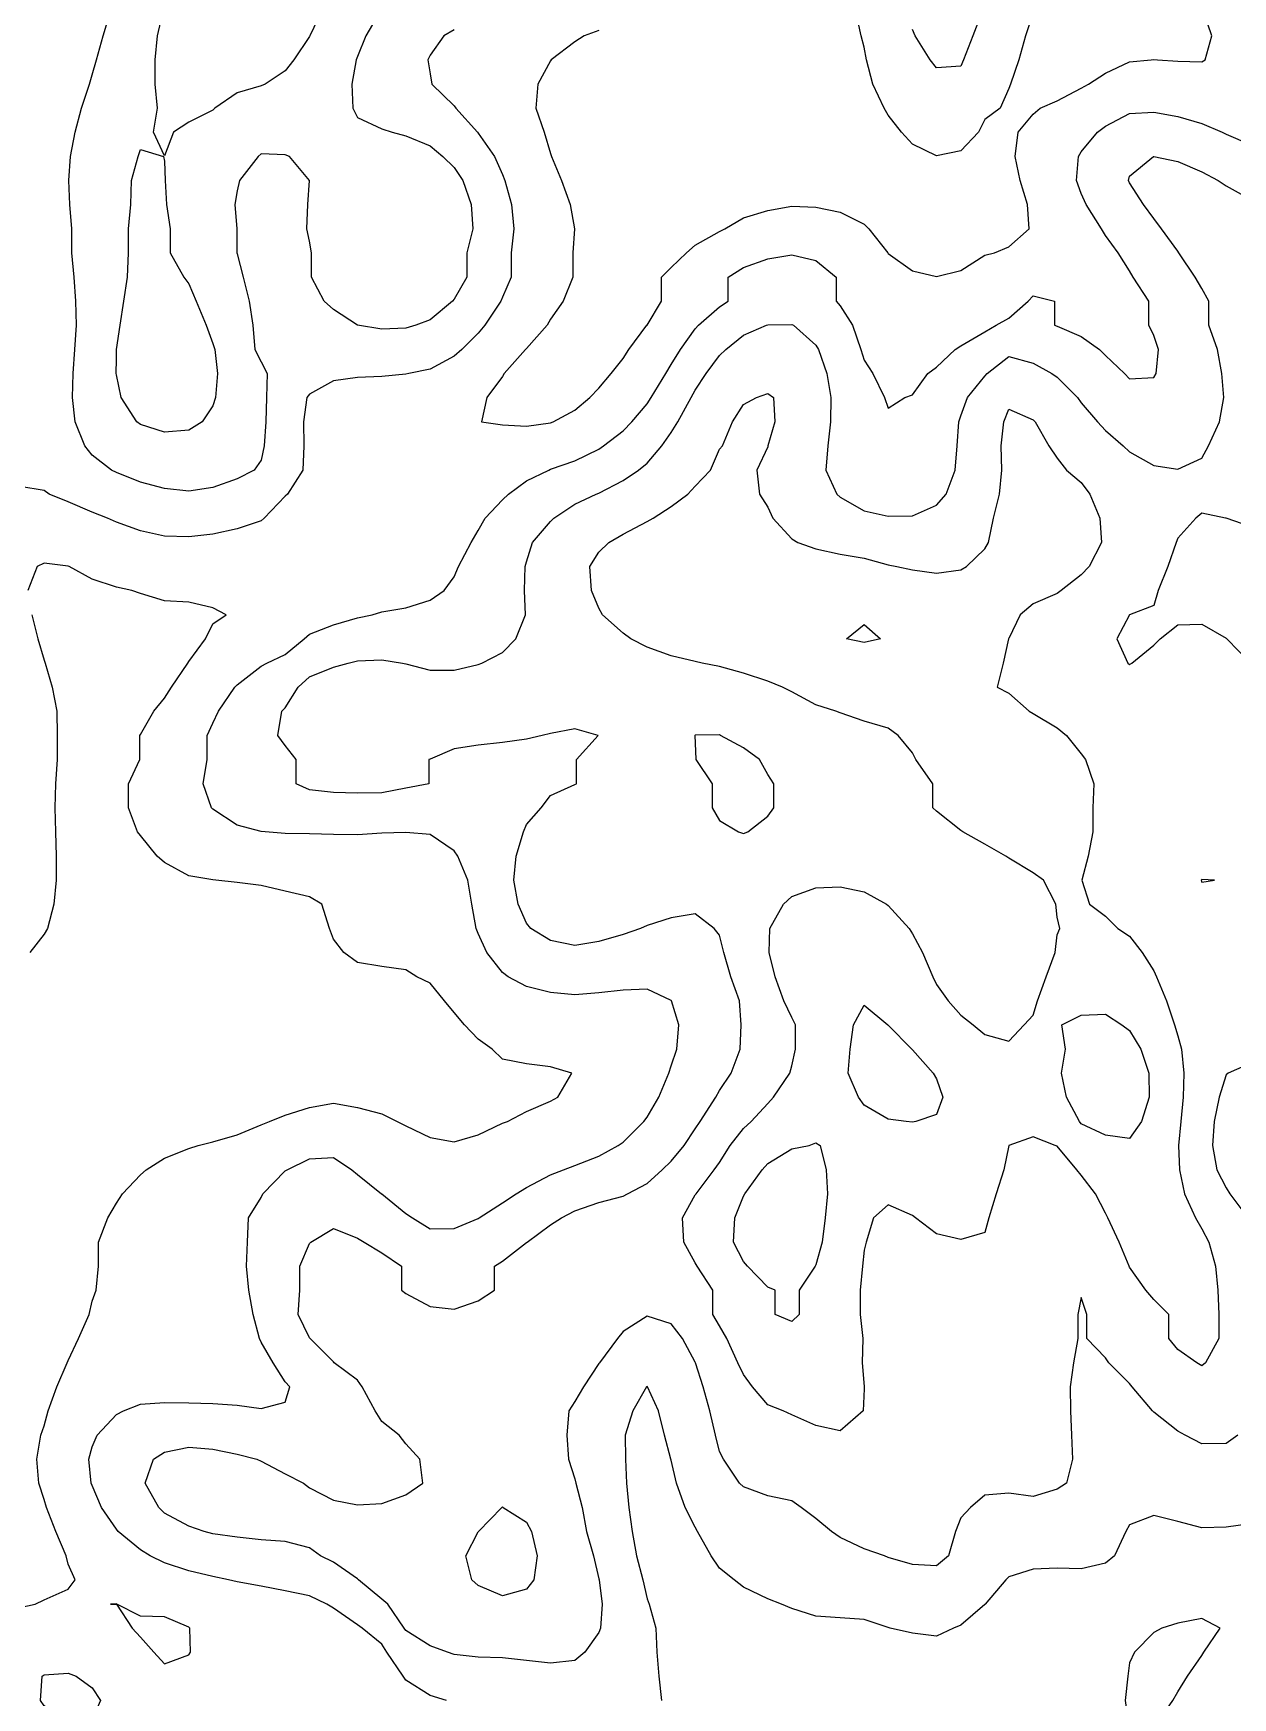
# Model space of a CAD drawing. Header units: inches. Extents: x 450896 to 463247, y 7386701 to 7399440.
# Drawn here: x 454049 to 455505, y 7394413 to 7396433 of the extents above; entities that cross this region are included whole.
import ezdxf

# ---------------------------------------------------------------- set-up
doc = ezdxf.new("R2010")
doc.units = ezdxf.units.IN
doc.header["$MEASUREMENT"] = 0

msp = doc.modelspace()

# ---------------------------------------------------------------- linework, layer by layer
for points, elevation in [([(454470.4, 7396459.4), (454453, 7396430.1), (454442.9, 7396405.1), (454441.2, 7396400.8), (454435.7, 7396371.5), (454437.2, 7396342.3), (454442.9, 7396330.8), (454472.2, 7396317.3), (454484.7, 7396313), (454501.5, 7396308.8), (454530.8, 7396296.5), (454546.5, 7396283.7), (454560.1, 7396270.2), (454570.8, 7396254.4), (454580.8, 7396225.1), (454582.8, 7396195.8), (454575.5, 7396166.5), (454575.5, 7396137.2), (454560.1, 7396110.3), (454558.1, 7396108), (454530.8, 7396085.1), (454513.5, 7396078.7), (454501.5, 7396075), (454472.2, 7396073.9), (454442.9, 7396078.6), (454442.6, 7396078.7), (454413.6, 7396097.8), (454402.3, 7396108), (454386.8, 7396137.2), (454386.8, 7396166.5), (454384.3, 7396180.9), (454381.4, 7396195.8), (454382.4, 7396225.1), (454384.3, 7396254.4), (454360.3, 7396283.7), (454355, 7396285.7), (454325.8, 7396286.7), (454322.3, 7396283.7), (454299.4, 7396254.4), (454296.5, 7396241.7), (454293.9, 7396225.1), (454296.2, 7396195.8), (454296.2, 7396166.5), (454296.5, 7396165.4), (454304.1, 7396137.2), (454311.3, 7396108), (454315.7, 7396078.7), (454318.1, 7396049.4), (454325.8, 7396034.1), (454333.1, 7396020.1), (454332.1, 7395990.8), (454331.3, 7395961.5), (454329.4, 7395932.2), (454325.8, 7395914.9), (454317.3, 7395902.9), (454296.5, 7395892.1), (454267.2, 7395881.9), (454237.9, 7395877.2), (454208.6, 7395880.6), (454179.3, 7395888.2), (454150, 7395900), (454144.2, 7395902.9), (454120.7, 7395921.1), (454111.8, 7395932.2), (454100.2, 7395961.5), (454096.7, 7395990.8), (454097.5, 7396020.1), (454099.7, 7396049.4), (454101.7, 7396078.7), (454100.7, 7396108), (454098.8, 7396137.2), (454095.9, 7396166.5), (454095.9, 7396195.8), (454093.4, 7396225.1), (454092.2, 7396254.4), (454094.2, 7396283.7), (454099.9, 7396313), (454107.6, 7396342.3), (454117.4, 7396371.5), (454120.7, 7396382.5), (454125.9, 7396400.8), (454134, 7396430.1), (454142.7, 7396459.4)], 780), ([(454399.2, 7396459.4), (454384.9, 7396430.1), (454384.3, 7396429), (454365.6, 7396400.8), (454355, 7396387.7), (454330.6, 7396371.5), (454325.8, 7396369.3), (454296.5, 7396360.7), (454269.7, 7396342.3), (454267.2, 7396339.9), (454237.9, 7396325.3), (454219.5, 7396313), (454208.6, 7396284.4), (454195.2, 7396313), (454200, 7396342.3), (454197, 7396371.5), (454197.2, 7396400.8), (454200.1, 7396430.1), (454206.9, 7396459.4)], 800), ([(454677.2, 7395960.3), (454680.5, 7395961.5), (454706.5, 7395975.6), (454724.8, 7395990.8), (454735.8, 7396002.4), (454750.9, 7396020.1), (454765.1, 7396038.5), (454772.1, 7396049.4), (454794.2, 7396078.7), (454794.4, 7396078.8), (454811.7, 7396108), (454811.7, 7396137.2), (454823.6, 7396148.9), (454842.3, 7396166.5), (454852.9, 7396175.8), (454882.2, 7396192.6), (454888.8, 7396195.8), (454911.5, 7396208.9), (454940.8, 7396218.1), (454970.1, 7396223.3), (454999.4, 7396222), (455028.6, 7396216), (455057.9, 7396201.2), (455063.4, 7396195.8), (455086.7, 7396166.5), (455087.2, 7396165.8), (455116.5, 7396144.6), (455145.8, 7396138), (455175.1, 7396145.3), (455204.4, 7396163.8), (455216.1, 7396166.5), (455233.7, 7396173.9), (455258.2, 7396195.8), (455256.1, 7396225.1), (455247.2, 7396254.4), (455241.4, 7396283.7), (455244.8, 7396313), (455262.9, 7396334.9), (455271.4, 7396342.3), (455292.2, 7396351.3), (455321.5, 7396366.4), (455330.3, 7396371.5), (455350.8, 7396384.5), (455380.1, 7396398.5), (455406.3, 7396400.8), (455409.4, 7396401.2), (455414.1, 7396400.8), (455438.7, 7396399.2), (455468, 7396398.4), (455472, 7396400.8), (455480, 7396430.1), (455469.8, 7396459.4)], 740), ([(455262.9, 7396458), (455253.8, 7396430.1), (455245.7, 7396400.8), (455235.6, 7396371.5), (455233.7, 7396366), (455223, 7396342.3), (455204.4, 7396328.5), (455196.5, 7396313), (455175.1, 7396290.3), (455145.8, 7396284.2), (455116.5, 7396298.4), (455103.2, 7396313), (455087.2, 7396333.9), (455082.1, 7396342.3), (455068.6, 7396371.5), (455060.7, 7396400.8), (455057.9, 7396416.3), (455054.4, 7396430.1), (455047.6, 7396459.4)], 740), ([(455201.2, 7396459.4), (455189.8, 7396430.1), (455178.4, 7396400.8), (455175.1, 7396393.3), (455145.8, 7396391.1), (455137.9, 7396400.8), (455119.9, 7396430.1), (455116.5, 7396437.7)], 760), ([(454560.1, 7396437.4), (454547.4, 7396430.1), (454530.8, 7396406.4), (454528.1, 7396400.8), (454530.8, 7396384), (454533, 7396371.5), (454560.1, 7396345.1), (454562.2, 7396342.3), (454588.4, 7396313), (454589.3, 7396311.9), (454608.9, 7396283.7), (454618.6, 7396261.6), (454621.8, 7396254.4), (454629.9, 7396225.1), (454632.6, 7396195.8), (454629.3, 7396166.5), (454629.3, 7396137.2), (454618.6, 7396112.9), (454616.6, 7396108), (454597.4, 7396078.7), (454589.3, 7396069.2), (454569.3, 7396049.4), (454560.1, 7396041.3), (454530.8, 7396025.3), (454505, 7396020.1), (454501.5, 7396019.3), (454472.2, 7396016.6), (454442.9, 7396015.4), (454413.6, 7396011.3), (454384.3, 7395995.1), (454381.4, 7395990.8), (454377.1, 7395961.5), (454377.7, 7395932.2), (454376.3, 7395902.9), (454357.8, 7395873.7), (454355, 7395871.4), (454329.5, 7395844.4), (454325.8, 7395841.4), (454296.5, 7395831.4), (454267.2, 7395825.1), (454237.9, 7395822), (454208.6, 7395822.5), (454179.3, 7395829), (454150, 7395839.6), (454139.3, 7395844.4), (454120.7, 7395851.8), (454091.5, 7395864.5), (454068.6, 7395873.7), (454062.2, 7395877.9), (454032.9, 7395883)], 760), ([(454735.8, 7396436.5), (454718, 7396430.1), (454706.5, 7396422.8), (454677.9, 7396400.8), (454677.2, 7396399.8), (454661.6, 7396371.5), (454659.4, 7396342.3), (454669.2, 7396313), (454677.2, 7396287.1), (454678.3, 7396283.7), (454690.3, 7396254.4), (454700.8, 7396225.1), (454706.1, 7396195.8), (454704.2, 7396166.5), (454704.2, 7396137.2), (454692.3, 7396108), (454677.2, 7396085.9), (454672.9, 7396078.7), (454647.9, 7396050.5), (454646.9, 7396049.4), (454620.8, 7396020.1), (454618.6, 7396016.6), (454599.9, 7395990.8), (454593.3, 7395961.5), (454618.6, 7395957.8), (454647.9, 7395956), (454677.2, 7395960.3)], 740), ([(454551, 7394409.3), (454530.8, 7394415.3), (454501.5, 7394433.8), (454498.3, 7394438.6), (454478.3, 7394467.9), (454472.2, 7394477.5), (454448.4, 7394497.2), (454442.9, 7394501.2), (454413.6, 7394521.4), (454405.5, 7394526.4), (454384.3, 7394536.2), (454355, 7394542.5), (454325.8, 7394548), (454296.5, 7394553.3), (454286.3, 7394555.7), (454267.2, 7394559.6), (454237.9, 7394566.8), (454208.6, 7394576.2), (454190.9, 7394585), (454179.3, 7394592.1), (454152.4, 7394614.3), (454150, 7394617.1), (454131.9, 7394643.6), (454120.7, 7394670.1), (454119.6, 7394672.9), (454116.4, 7394702.2), (454120.7, 7394717.1), (454126.9, 7394731.5), (454150, 7394756.3), (454158.8, 7394760.7), (454179.3, 7394769), (454208.6, 7394770.9), (454237.9, 7394770.8), (454267.2, 7394769.7), (454296.5, 7394767.8), (454325.8, 7394763.6), (454355, 7394771.3), (454360.5, 7394790), (454355, 7394796.1), (454340.5, 7394819.3), (454325.8, 7394844.3), (454323.9, 7394848.6), (454316.1, 7394877.9), (454311, 7394907.2), (454308, 7394936.5), (454309.4, 7394965.8), (454310.5, 7394995), (454325.8, 7395019.9), (454327.7, 7395024.3), (454355, 7395052.1), (454357.3, 7395053.6), (454384.3, 7395066.8), (454413.6, 7395068.6), (454435.7, 7395053.6), (454442.9, 7395047.7), (454472.1, 7395024.3), (454472.2, 7395024.2), (454501.5, 7395000.5), (454509.4, 7394995), (454530.8, 7394981.9), (454560.1, 7394982.3), (454589.3, 7394994.4), (454590.3, 7394995), (454618.6, 7395013.3), (454635.4, 7395024.3), (454647.9, 7395031.9), (454677.2, 7395047.5), (454693, 7395053.6), (454706.5, 7395058.9), (454735.8, 7395070.2), (454759.2, 7395082.9), (454765.1, 7395087.2), (454790.4, 7395112.2), (454794.4, 7395117.5), (454808.7, 7395141.5), (454820.9, 7395170.8), (454823.6, 7395179.7), (454830.5, 7395200.1), (454832.9, 7395229.3), (454824, 7395258.6), (454823.6, 7395259.1), (454794.4, 7395272.7), (454765.1, 7395271.6), (454735.8, 7395268.4), (454706.5, 7395266), (454677.2, 7395268.6), (454647.9, 7395275.8), (454625.6, 7395287.9), (454618.6, 7395293), (454599.8, 7395317.2), (454589.3, 7395340.3), (454586.9, 7395346.5), (454581.4, 7395375.8), (454576.6, 7395405.1), (454564.5, 7395434.4), (454560.1, 7395440.5), (454530.8, 7395460.5), (454501.5, 7395463.1), (454472.2, 7395462), (454442.9, 7395459.9), (454413.6, 7395460.6), (454384.3, 7395461.3), (454355, 7395461.9), (454330.8, 7395463.6), (454325.8, 7395464.1), (454296.5, 7395471.7), (454267.2, 7395491.4), (454265.7, 7395492.9), (454255.2, 7395522.2), (454260.4, 7395551.5), (454260.4, 7395580.8), (454267.2, 7395595.5), (454273.9, 7395610.1), (454293.7, 7395639.4), (454296.5, 7395642.2), (454325.8, 7395664.9), (454332.8, 7395668.6), (454355, 7395679.1), (454377.9, 7395697.9), (454384.3, 7395703.8), (454413.6, 7395715), (454442.9, 7395723.5), (454460.6, 7395727.2), (454472.2, 7395730.7), (454501.5, 7395735.5), (454530.8, 7395744.8), (454548.1, 7395756.5), (454560.1, 7395773.3), (454565.4, 7395785.8), (454580.7, 7395815.1), (454589.3, 7395829.6), (454597.9, 7395844.4), (454618.6, 7395866.9), (454625.9, 7395873.7), (454647.9, 7395889.9), (454674.9, 7395902.9), (454677.2, 7395903.8), (454706.5, 7395913.9), (454735.8, 7395928.4), (454741.6, 7395932.2), (454765.1, 7395950.7), (454775.8, 7395961.5), (454794.4, 7395983.3), (454799.3, 7395990.8), (454816.9, 7396020.1), (454823.6, 7396031), (454834.9, 7396049.4), (454852.9, 7396074.3), (454856.9, 7396078.7), (454882.2, 7396101), (454892.7, 7396108), (454892.7, 7396137.2), (454911.5, 7396148.7), (454940.8, 7396159.3), (454970.1, 7396164.3), (454999.4, 7396157.2), (455023.9, 7396137.2), (455023.9, 7396108), (455028.6, 7396102.4), (455043.9, 7396078.7), (455053.7, 7396049.4), (455057.9, 7396036.1), (455068.4, 7396020.1), (455082.4, 7395990.8), (455087.2, 7395978.2), (455107.2, 7395990.8), (455116.5, 7395994.2), (455135.3, 7396020.1), (455145.8, 7396028), (455168.5, 7396049.4), (455175.1, 7396053.5), (455204.4, 7396070.8), (455218.2, 7396078.7), (455233.7, 7396087.2), (455256.8, 7396108), (455262.9, 7396114.4), (455288.8, 7396108), (455288.8, 7396078.7), (455292.2, 7396077.7), (455321.5, 7396064.9), (455343.4, 7396049.4), (455350.8, 7396042.1), (455374, 7396020.1), (455380.1, 7396013.8), (455409.4, 7396015.4), (455412.3, 7396020.1), (455415.3, 7396049.4), (455409.4, 7396066.4), (455403.6, 7396078.7), (455403.6, 7396108), (455384.6, 7396137.2), (455380.1, 7396144.7), (455366.1, 7396166.5), (455350.8, 7396187.5), (455346.2, 7396195.8), (455327.3, 7396225.1), (455321.5, 7396238.7), (455315.8, 7396254.4), (455318.1, 7396283.7), (455321.5, 7396289.2), (455341.1, 7396313), (455350.8, 7396320.3), (455380.1, 7396335.7), (455409.4, 7396337.5), (455438.7, 7396332), (455468, 7396323.7), (455492.5, 7396313), (455497.2, 7396310.6), (455526.5, 7396298.1)], 760), ([(454254, 7395961.5), (454237.9, 7395951.5), (454208.6, 7395948.7), (454179.3, 7395958.2), (454175, 7395961.5), (454155.7, 7395990.8), (454150, 7396018.4), (454149.8, 7396020.1), (454150, 7396037.7), (454150.3, 7396049.4), (454154.5, 7396078.7), (454158.9, 7396108), (454163.4, 7396137.2), (454164.9, 7396166.5), (454164.9, 7396195.8), (454167.4, 7396225.1), (454168.3, 7396254.4), (454176.4, 7396283.7), (454179.3, 7396292.1), (454207.1, 7396283.7), (454208.6, 7396277.9), (454209.1, 7396254.4), (454210.8, 7396225.1), (454215.4, 7396195.8), (454215.4, 7396166.5), (454232, 7396137.2), (454237.9, 7396128.9), (454246.7, 7396108), (454259.1, 7396078.7), (454267.2, 7396056.6), (454269.5, 7396049.4), (454272.7, 7396020.1), (454270.2, 7395990.8), (454267.2, 7395980.9), (454254, 7395961.5)], 800), ([(455511.7, 7394731.5), (455497.2, 7394721.1), (455468, 7394720.7), (455447.5, 7394731.5), (455438.7, 7394736.2), (455409.4, 7394759.2), (455407.8, 7394760.7), (455383.2, 7394790), (455380.1, 7394793.9), (455355.1, 7394819.3), (455350.8, 7394825.3), (455328.1, 7394848.6), (455328.1, 7394877.9), (455321.5, 7394898.5), (455317.3, 7394877.9), (455317.3, 7394848.6), (455312.1, 7394819.3), (455307.8, 7394790), (455308.3, 7394760.7), (455309.7, 7394731.5), (455310.8, 7394702.2), (455303.5, 7394672.9), (455292.2, 7394665.9), (455262.9, 7394656.7), (455233.7, 7394660.8), (455204.4, 7394658.6), (455187.1, 7394643.6), (455175.1, 7394631.2), (455168.9, 7394614.3), (455160.3, 7394585), (455145.8, 7394572.9), (455116.5, 7394574.2), (455087.2, 7394582.9), (455082.6, 7394585), (455057.9, 7394593.4), (455028.6, 7394607.3), (455018.2, 7394614.3), (454999.4, 7394630.3), (454981.5, 7394643.6), (454970.1, 7394651.6), (454940.8, 7394657.6), (454911.5, 7394668.6), (454906.7, 7394672.9), (454887.1, 7394702.2), (454882.2, 7394711.6), (454877.4, 7394731.5), (454870.5, 7394760.7), (454862.6, 7394790), (454853.2, 7394819.3), (454852.9, 7394820), (454837.5, 7394848.6), (454823.6, 7394866.5), (454794.4, 7394876), (454765.1, 7394857.1), (454758.3, 7394848.6), (454736.5, 7394819.3), (454735.8, 7394818.3), (454717.2, 7394790), (454706.5, 7394772.4), (454699.2, 7394760.7), (454696.9, 7394731.5), (454699, 7394702.2), (454706.5, 7394678.2), (454707.9, 7394672.9), (454715.7, 7394643.6), (454720.8, 7394614.3), (454729.3, 7394585), (454735.8, 7394556.9), (454736.1, 7394555.7), (454739.7, 7394526.4), (454737.7, 7394497.2), (454735.8, 7394491.8), (454718.7, 7394467.9), (454706.5, 7394457.7), (454677.2, 7394454.6), (454647.9, 7394457.8), (454618.6, 7394461.2), (454589.3, 7394461.8), (454560.1, 7394465.2), (454552.1, 7394467.9), (454530.8, 7394475.8), (454501.5, 7394494.3), (454499.6, 7394497.2), (454479.4, 7394526.4), (454472.2, 7394532.4), (454443.9, 7394555.7), (454442.9, 7394557.1), (454413.6, 7394577.1), (454397.7, 7394585), (454384.3, 7394594.7), (454355, 7394602.1), (454325.8, 7394604.2), (454296.5, 7394607.5), (454267.2, 7394611.7), (454256.5, 7394614.3), (454237.9, 7394620.7), (454208.6, 7394636.8), (454201.4, 7394643.6), (454184.9, 7394672.9), (454194.9, 7394702.2), (454208.6, 7394710.8), (454237.9, 7394716.8), (454267.2, 7394714.3), (454296.5, 7394708.4), (454320.5, 7394702.2), (454325.8, 7394699.6), (454355, 7394684.3), (454377.1, 7394672.9), (454384.3, 7394667.5), (454413.6, 7394652.6), (454442.9, 7394646.8), (454472.2, 7394648.2), (454501.5, 7394659), (454521.9, 7394672.9), (454518.5, 7394702.2), (454501.5, 7394721), (454493.2, 7394731.5), (454472.2, 7394748.1), (454464.2, 7394760.7), (454448.4, 7394790), (454442.9, 7394798), (454414.6, 7394819.3), (454413.6, 7394820.2), (454385.1, 7394848.6), (454384.3, 7394849.7), (454370.9, 7394877.9), (454372.6, 7394907.2), (454372.6, 7394936.5), (454384.3, 7394963.9), (454386.3, 7394965.8), (454413.6, 7394982.2), (454442.9, 7394970.5), (454450.8, 7394965.8), (454472.2, 7394952.8), (454496.3, 7394936.5), (454496.3, 7394907.2), (454501.5, 7394903.3), (454530.8, 7394887.6), (454560.1, 7394884.3), (454589.3, 7394894.3), (454608.9, 7394907.2), (454608.9, 7394936.5), (454618.6, 7394942.7), (454647.9, 7394965.2), (454648.6, 7394965.8), (454677.2, 7394986.7), (454690.6, 7394995), (454706.5, 7395003.5), (454735.8, 7395013.6), (454765.1, 7395021.4), (454770.5, 7395024.3), (454794.4, 7395036.7), (454812.8, 7395053.6), (454823.6, 7395063.8), (454839.3, 7395082.9), (454852.9, 7395103.3), (454858.8, 7395112.2), (454877.7, 7395141.5), (454882.2, 7395149.9), (454896.3, 7395170.8), (454907.4, 7395200.1), (454908.5, 7395229.3), (454906.6, 7395258.6), (454896, 7395287.9), (454887.6, 7395317.2), (454882.2, 7395338.5), (454875.7, 7395346.5), (454852.9, 7395364), (454823.6, 7395359.3), (454794.4, 7395349.9), (454786.3, 7395346.5), (454765.1, 7395339), (454735.8, 7395330.6), (454706.5, 7395325.9), (454677.2, 7395331.9), (454653, 7395346.5), (454647.9, 7395353), (454638, 7395375.8), (454632.5, 7395405.1), (454635.3, 7395434.4), (454644.1, 7395463.6), (454647.9, 7395472.6), (454665.7, 7395492.9), (454677.2, 7395507.7), (454706.5, 7395521), (454708.7, 7395522.2), (454708.7, 7395551.5), (454735.1, 7395580.8), (454706.5, 7395588.8), (454677.2, 7395583), (454667, 7395580.8), (454647.9, 7395576.2), (454618.6, 7395572.3), (454589.3, 7395569.1), (454560.1, 7395564.3), (454530.8, 7395551.9), (454529.5, 7395551.5), (454529.5, 7395522.2), (454501.5, 7395516.9), (454472.2, 7395511), (454442.9, 7395510.5), (454413.6, 7395511.4), (454384.3, 7395514.6), (454368.4, 7395522.2), (454368.4, 7395551.5), (454355, 7395568.6), (454346.1, 7395580.8), (454350.8, 7395610.1), (454355, 7395614.2), (454370.8, 7395639.4), (454384.3, 7395651.8), (454413.6, 7395663.8), (454431.5, 7395668.6), (454442.9, 7395671.4), (454472.2, 7395672.7), (454497.5, 7395668.6), (454501.5, 7395667.7), (454530.8, 7395659.8), (454560.1, 7395659.9), (454589.3, 7395666.7), (454593.7, 7395668.6), (454618.6, 7395681.4), (454635, 7395697.9), (454646.8, 7395727.2), (454645.4, 7395756.5), (454646.4, 7395785.8), (454647.9, 7395791.3), (454655.1, 7395815.1), (454677.2, 7395840.5), (454681.1, 7395844.4), (454706.5, 7395861.3), (454732.5, 7395873.7), (454735.8, 7395874.9), (454765.1, 7395890.2), (454784.1, 7395902.9), (454794.4, 7395911.4), (454812.3, 7395932.2), (454823.6, 7395948.6), (454831.5, 7395961.5), (454847.7, 7395990.8), (454852.9, 7395999.8), (454865.9, 7396020.1), (454882.2, 7396041.8), (454889.9, 7396049.4), (454911.5, 7396066.5), (454939.5, 7396078.7), (454940.8, 7396079.2), (454970.1, 7396079.7), (454971.9, 7396078.7), (454999.4, 7396054.5), (455002.4, 7396049.4), (455012.7, 7396020.1), (455017.6, 7395990.8), (455017, 7395961.5), (455013.7, 7395932.2), (455011.5, 7395902.9), (455024.9, 7395873.7), (455028.6, 7395870.1), (455057.9, 7395853.5), (455087.2, 7395847.1), (455116.5, 7395847.3), (455145.8, 7395860.2), (455157.3, 7395873.7), (455168.5, 7395902.9), (455170.8, 7395932.2), (455172.7, 7395961.5), (455175.1, 7395968.8), (455183.2, 7395990.8), (455204.4, 7396016.8), (455207.3, 7396020.1), (455233.7, 7396040.7), (455262.9, 7396032.8), (455285.8, 7396020.1), (455292.2, 7396015.7), (455317, 7395990.8), (455321.5, 7395984.5), (455341.2, 7395961.5), (455350.8, 7395951.1), (455372.4, 7395932.2), (455380.1, 7395925), (455409.4, 7395908.3), (455438.7, 7395903.9), (455468, 7395917.4), (455476.1, 7395932.2), (455489.1, 7395961.5), (455494.5, 7395990.8), (455492.2, 7396020.1), (455486.9, 7396049.4), (455476.5, 7396078.7), (455476.5, 7396108), (455468, 7396123.3), (455459.7, 7396137.2), (455440, 7396166.5), (455438.7, 7396168.6), (455418.8, 7396195.8), (455409.4, 7396208.2), (455396.9, 7396225.1), (455380.1, 7396251.7), (455378.8, 7396254.4), (455380.1, 7396259.8), (455409.2, 7396283.7), (455409.4, 7396283.7), (455409.5, 7396283.7), (455438.7, 7396277.5), (455468, 7396265), (455487.7, 7396254.4), (455497.2, 7396248.1), (455526.5, 7396231.6)], 780), ([(455056.8, 7394760.7), (455028.6, 7394736.5), (454999.4, 7394743.1), (454970.1, 7394756.2), (454959.5, 7394760.7), (454940.8, 7394768.3), (454922.4, 7394790), (454911.5, 7394804.8), (454904.7, 7394819.3), (454891.2, 7394848.6), (454882.2, 7394863.9), (454874.3, 7394877.9), (454874.3, 7394907.2), (454855, 7394936.5), (454852.9, 7394940.6), (454838.9, 7394965.8), (454837.2, 7394995), (454852.9, 7395022.9), (454853.8, 7395024.3), (454875.8, 7395053.6), (454882.2, 7395062.5), (454895.3, 7395082.9), (454911.5, 7395103.5), (454920.6, 7395112.2), (454940.8, 7395133.9), (454947.8, 7395141.5), (454967.8, 7395170.8), (454970.1, 7395179.5), (454974.5, 7395200.1), (454974.7, 7395229.3), (454970.1, 7395238.4), (454960.4, 7395258.6), (454950, 7395287.9), (454942.6, 7395317.2), (454943.5, 7395346.5), (454960, 7395375.8), (454970.1, 7395385.2), (454999.4, 7395395.9), (455028.6, 7395397), (455057.9, 7395391.1), (455085, 7395375.8), (455087.2, 7395374.2), (455112.7, 7395346.5), (455116.5, 7395339.9), (455128.8, 7395317.2), (455141.1, 7395287.9), (455145.8, 7395278.6), (455159.9, 7395258.6), (455175.1, 7395241), (455190.1, 7395229.3), (455204.4, 7395217.8), (455233.7, 7395209.8), (455252, 7395229.3), (455262.9, 7395241.1), (455268.3, 7395258.6), (455278.7, 7395287.9), (455289.7, 7395317.2), (455292.2, 7395338.6), (455295.4, 7395346.5), (455292.2, 7395360.2), (455290.7, 7395375.8), (455275.7, 7395405.1), (455262.9, 7395414), (455233.7, 7395431.7), (455229.7, 7395434.4), (455204.4, 7395448.6), (455177.8, 7395463.6), (455175.1, 7395465.5), (455145.8, 7395488.9), (455141.2, 7395492.9), (455141.2, 7395522.2), (455120.7, 7395551.5), (455116.5, 7395559.7), (455099, 7395580.8), (455087.2, 7395589.5), (455057.9, 7395598.1), (455028.6, 7395608.2), (455023.4, 7395610.1), (454999.4, 7395618), (454970.1, 7395633.7), (454958.9, 7395639.4), (454940.8, 7395646.6), (454911.5, 7395656.4), (454882.2, 7395664.4), (454861.3, 7395668.6), (454852.9, 7395670.5), (454823.6, 7395677.5), (454794.4, 7395688), (454774.5, 7395697.9), (454765.1, 7395704.9), (454740.2, 7395727.2), (454735.8, 7395735.1), (454726.7, 7395756.5), (454724.8, 7395785.8), (454735.8, 7395803.2), (454747.7, 7395815.1), (454765.1, 7395825.1), (454794.4, 7395840.6), (454801.6, 7395844.4), (454823.6, 7395858.6), (454843.7, 7395873.7), (454852.9, 7395883.2), (454871.3, 7395902.9), (454882.2, 7395928.1), (454885.7, 7395932.2), (454898.2, 7395961.5), (454911.5, 7395982.3), (454927.2, 7395990.8), (454940.8, 7395996), (454947.9, 7395990.8), (454949.4, 7395961.5), (454941.1, 7395932.2), (454940.8, 7395930.9), (454927.4, 7395902.9), (454930.8, 7395873.7), (454940.8, 7395857.9), (454947, 7395844.4), (454970.1, 7395819.5), (454977.4, 7395815.1), (454999.4, 7395807.4), (455028.6, 7395800.7), (455057.9, 7395795.8), (455087.2, 7395787.7), (455097.6, 7395785.8), (455116.5, 7395781.8), (455145.8, 7395777.8), (455175.1, 7395781.7), (455182.1, 7395785.8), (455204.4, 7395807.4), (455208.7, 7395815.1), (455215, 7395844.4), (455222, 7395873.7), (455225.2, 7395902.9), (455224.1, 7395932.2), (455227.3, 7395961.5), (455233.7, 7395976.9), (455262.9, 7395963.9), (455265.5, 7395961.5), (455282.2, 7395932.2), (455292.2, 7395917.4), (455303.4, 7395902.9), (455321.5, 7395887.9), (455331.7, 7395873.7), (455343.9, 7395844.4), (455345.9, 7395815.1), (455330.9, 7395785.8), (455321.5, 7395775.8), (455297, 7395756.5), (455292.2, 7395753), (455262.9, 7395740.7), (455247.4, 7395727.2), (455233.7, 7395698.6), (455233.2, 7395697.9), (455226.6, 7395668.6), (455219.2, 7395639.4), (455233.7, 7395632), (455258.3, 7395610.1), (455262.9, 7395607.3), (455292.2, 7395590), (455303.5, 7395580.8), (455321.5, 7395558.6), (455326.7, 7395551.5), (455336.9, 7395522.2), (455335.4, 7395492.9), (455335.4, 7395463.6), (455329.7, 7395434.4), (455322.2, 7395405.1), (455331.3, 7395375.8), (455350.8, 7395361.5), (455365.8, 7395346.5), (455380.1, 7395337.2), (455395.2, 7395317.2), (455409.4, 7395294.9), (455412.8, 7395287.9), (455425, 7395258.6), (455434.8, 7395229.3), (455438.7, 7395216), (455443.2, 7395200.1), (455445.8, 7395170.8), (455445.1, 7395141.5), (455442.2, 7395112.2), (455439.5, 7395082.9), (455440.8, 7395053.6), (455446.9, 7395024.3), (455460.3, 7394995), (455468, 7394981.8), (455476.3, 7394965.8), (455484.4, 7394936.5), (455487.2, 7394907.2), (455488.4, 7394877.9), (455488.4, 7394848.6), (455472.4, 7394819.3), (455468, 7394815.4), (455461.7, 7394819.3), (455438.7, 7394835.2), (455427.9, 7394848.6), (455427.9, 7394877.9), (455409.4, 7394896), (455399.9, 7394907.2), (455380.1, 7394935.4), (455379.6, 7394936.5), (455367.4, 7394965.8), (455353.7, 7394995), (455350.8, 7395000.7), (455338.8, 7395024.3), (455321.5, 7395047.1), (455316.2, 7395053.6), (455292.2, 7395082.1), (455289.6, 7395082.9), (455262.9, 7395093.5), (455233.7, 7395083.1), (455233.6, 7395082.9), (455227.4, 7395053.6), (455218.1, 7395024.3), (455209.4, 7394995), (455204.4, 7394977.5), (455175.1, 7394968.9), (455145.8, 7394975.6), (455120.2, 7394995), (455116.5, 7394998), (455087.2, 7395010.9), (455069.1, 7394995), (455060.5, 7394965.8), (455057.9, 7394955.8), (455055.9, 7394936.5), (455053, 7394907.2), (455053, 7394877.9), (455056.3, 7394848.6), (455055.6, 7394819.3), (455057.9, 7394790.6), (455058, 7394790), (455057.9, 7394787.5), (455056.8, 7394760.7)], 800), ([(455526.5, 7395834.4), (455497.2, 7395844.3), (455496.4, 7395844.4), (455468, 7395850.6), (455460.6, 7395844.4), (455438.7, 7395820.2), (455436.7, 7395815.1), (455426.7, 7395785.8), (455414.8, 7395756.5), (455409.4, 7395738.3), (455380.1, 7395727.2), (455380.1, 7395727.2), (455364.8, 7395697.9), (455377.8, 7395668.6), (455380.1, 7395667), (455382.9, 7395668.6), (455409.4, 7395690.3), (455417.4, 7395697.9), (455438.7, 7395715.2), (455468, 7395716), (455497.2, 7395698.9), (455498, 7395697.9), (455526.5, 7395668.9)], 780), ([(454032.9, 7394522.3), (454051.6, 7394526.4), (454062.2, 7394531.5), (454091.5, 7394544.3), (454100, 7394555.7), (454091.5, 7394574.7), (454089, 7394585), (454076.4, 7394614.3), (454065.1, 7394643.6), (454062.2, 7394653.3), (454055.7, 7394672.9), (454053.4, 7394702.2), (454058.4, 7394731.5), (454062.2, 7394742.8), (454067.2, 7394760.7), (454077.8, 7394790), (454090.4, 7394819.3), (454091.5, 7394822), (454103.9, 7394848.6), (454117, 7394877.9), (454120.7, 7394894), (454125.6, 7394907.2), (454128.3, 7394936.5), (454128.3, 7394965.8), (454139.8, 7394995), (454150, 7395013), (454157.4, 7395024.3), (454179.3, 7395047.5), (454186.1, 7395053.6), (454208.6, 7395067.4), (454237.9, 7395079.4), (454249.4, 7395082.9), (454267.2, 7395087.5), (454296.5, 7395096.1), (454325.8, 7395108.1), (454335.8, 7395112.2), (454355, 7395120), (454384.3, 7395129), (454413.6, 7395134.4), (454442.9, 7395129.1), (454472.2, 7395121.6), (454491, 7395112.2), (454501.5, 7395107), (454530.8, 7395092.8), (454560.1, 7395087.4), (454589.3, 7395095.9), (454618.6, 7395109.9), (454624.8, 7395112.2), (454647.9, 7395124.4), (454677.2, 7395136.8), (454686, 7395141.5), (454702.8, 7395170.8), (454677.2, 7395178.5), (454647.9, 7395182), (454618.6, 7395187.9), (454606.2, 7395200.1), (454589.3, 7395212.1), (454572.8, 7395229.3), (454560.1, 7395244.4), (454548.2, 7395258.6), (454530.8, 7395279.9), (454514.7, 7395287.9), (454501.5, 7395296.1), (454472.2, 7395300.4), (454442.9, 7395305.1), (454426.2, 7395317.2), (454413.6, 7395333.5), (454408.6, 7395346.5), (454399.5, 7395375.8), (454384.3, 7395385), (454355, 7395391.6), (454325.8, 7395398.5), (454296.5, 7395402.2), (454270.7, 7395405.1), (454267.2, 7395405.4), (454237.9, 7395410.4), (454208.6, 7395426.6), (454199.5, 7395434.4), (454179.3, 7395459.2), (454175.8, 7395463.6), (454164.6, 7395492.9), (454164.8, 7395522.2), (454178.7, 7395551.5), (454178.7, 7395580.8), (454179.3, 7395581.7), (454195.7, 7395610.1), (454208.6, 7395626.1), (454216.9, 7395639.4), (454236.6, 7395668.6), (454237.9, 7395670.5), (454258.3, 7395697.9), (454267.2, 7395716.4), (454283.5, 7395727.2), (454267.2, 7395735.8), (454237.9, 7395742.7), (454208.6, 7395744), (454179.3, 7395753.1), (454168.6, 7395756.5), (454150, 7395760.9), (454120.7, 7395770.6), (454092.8, 7395785.8), (454091.5, 7395786.4), (454062.2, 7395789.8), (454054, 7395785.8), (454042.5, 7395756.5)], 740), ([(454047.4, 7395727.2), (454054.7, 7395697.9), (454062.2, 7395672.3), (454063.7, 7395668.6), (454072.2, 7395639.4), (454077.6, 7395610.1), (454078.2, 7395580.8), (454078.2, 7395551.5), (454076.3, 7395522.2), (454075.5, 7395492.9), (454076.3, 7395463.6), (454076.8, 7395434.4), (454077, 7395405.1), (454074.1, 7395375.8), (454066.4, 7395346.5), (454062.2, 7395339.4), (454045, 7395317.2)], 740), ([(455077.9, 7395697.9), (455057.9, 7395693.6), (455036.6, 7395697.9), (455057.9, 7395715.5), (455077.9, 7395697.9)], 820), ([(454911.5, 7395461.6), (454916.8, 7395463.6), (454940.8, 7395482.6), (454948.2, 7395492.9), (454948.2, 7395522.2), (454940.8, 7395533.2), (454930.9, 7395551.5), (454911.5, 7395565.8), (454883.5, 7395580.8), (454882.2, 7395581.3), (454852.9, 7395580.9), (454852.2, 7395580.8), (454852.9, 7395571.5), (454853.6, 7395551.5), (454873.3, 7395522.2), (454873.3, 7395492.9), (454882.2, 7395477.3), (454905.2, 7395463.6), (454911.5, 7395461.6)], 780), ([(455468, 7395402.6), (455483.3, 7395405.1), (455468, 7395405.7), (455467, 7395405.1), (455468, 7395402.6)], 780), ([(455120.7, 7395112.2), (455116.5, 7395111.5), (455109, 7395112.2), (455087.2, 7395115.1), (455057.9, 7395132.1), (455050.9, 7395141.5), (455038.5, 7395170.8), (455040.7, 7395200.1), (455045, 7395229.3), (455057.9, 7395253.3), (455086.7, 7395229.3), (455087.2, 7395229), (455115.8, 7395200.1), (455116.5, 7395199.3), (455141.5, 7395170.8), (455145.8, 7395163.9), (455153.5, 7395141.5), (455145.8, 7395120.5), (455120.7, 7395112.2)], 820), ([(455394.4, 7395112.2), (455380.1, 7395091.4), (455350.8, 7395095.5), (455321.5, 7395109.1), (455319.2, 7395112.2), (455303.6, 7395141.5), (455297.6, 7395170.8), (455302.2, 7395200.1), (455297.7, 7395229.3), (455321.5, 7395241), (455350.8, 7395242.4), (455370.6, 7395229.3), (455380.1, 7395222.7), (455393.6, 7395200.1), (455403.3, 7395170.8), (455404, 7395141.5), (455394.4, 7395112.2)], 820), ([(455526.5, 7395182.7), (455499.7, 7395170.8), (455497.2, 7395168.6), (455488.7, 7395141.5), (455482.7, 7395112.2), (455480.8, 7395082.9), (455486, 7395053.6), (455497.2, 7395031.6), (455502, 7395024.3), (455523.7, 7394995)], 780), ([(454979.1, 7394877.9), (454970.1, 7394869.4), (454949.7, 7394877.9), (454949.7, 7394907.2), (454940.8, 7394911), (454916.1, 7394936.5), (454911.5, 7394942.2), (454899.1, 7394965.8), (454901, 7394995), (454911.5, 7395021.3), (454912.9, 7395024.3), (454934, 7395053.6), (454940.8, 7395061.1), (454970.1, 7395079), (454991.3, 7395082.9), (454999.4, 7395086.2), (455004.3, 7395082.9), (455011.9, 7395053.6), (455013.2, 7395024.3), (455010.7, 7394995), (455006.8, 7394965.8), (454999.4, 7394938.1), (454998.4, 7394936.5), (454979.1, 7394907.2), (454979.1, 7394877.9)], 820), ([(455526.5, 7394623.6), (455497.2, 7394619.6), (455468, 7394618.8), (455438.7, 7394626.4), (455409.4, 7394633.9), (455380.1, 7394622.6), (455375.5, 7394614.3), (455361.9, 7394585), (455350.8, 7394575.9), (455321.5, 7394569.2), (455292.2, 7394569.7), (455262.9, 7394568.5), (455233.7, 7394559.4), (455230, 7394555.7), (455204.8, 7394526.4), (455204.4, 7394525.8), (455175.1, 7394500.7), (455166.4, 7394497.2), (455145.8, 7394487.3), (455116.5, 7394490.8), (455089.6, 7394497.2), (455087.2, 7394497.7), (455057.9, 7394507.7), (455028.6, 7394509.8), (454999.4, 7394511.6), (454970.1, 7394521.1), (454957.6, 7394526.4), (454940.8, 7394532.8), (454911.5, 7394546.8), (454899.9, 7394555.7), (454882.2, 7394569.9), (454872, 7394585), (454855.6, 7394614.3), (454852.9, 7394619.7), (454840.7, 7394643.6), (454830.1, 7394672.9), (454823.6, 7394701.1), (454823.1, 7394702.2), (454815.4, 7394731.5), (454808, 7394760.7), (454795, 7394790), (454794.4, 7394790.6), (454793.7, 7394790), (454777, 7394760.7), (454767.9, 7394731.5), (454768.3, 7394702.2), (454769.4, 7394672.9), (454772, 7394643.6), (454776.1, 7394614.3), (454781.6, 7394585), (454789, 7394555.7), (454794.4, 7394532.8), (454796.9, 7394526.4), (454804.8, 7394497.2), (454806.2, 7394467.9), (454808.7, 7394438.6), (454811.9, 7394409.3)], 760), ([(454656.9, 7394555.7), (454647.9, 7394544.6), (454618.6, 7394536.4), (454589.3, 7394548.9), (454581.4, 7394555.7), (454574.3, 7394585), (454589.3, 7394614.1), (454589.5, 7394614.3), (454618, 7394643.6), (454618.6, 7394644.5), (454619.6, 7394643.6), (454647.9, 7394625.9), (454654, 7394614.3), (454660.9, 7394585), (454656.9, 7394555.7)], 800), ([(454237.9, 7394464.7), (454240.1, 7394467.9), (454239.2, 7394497.2), (454237.9, 7394498.1), (454208.6, 7394510.7), (454179.3, 7394511.6), (454150.7, 7394526.4), (454150, 7394526.6), (454142.9, 7394526.4), (454150, 7394526.1), (454169.2, 7394497.2), (454179.3, 7394486.3), (454195.6, 7394467.9), (454208.6, 7394453.6), (454237.9, 7394464.7)], 740), ([(455409.4, 7394375.7), (455412.4, 7394380), (455432.8, 7394409.3), (455438.7, 7394419.7), (455450.5, 7394438.6), (455468, 7394463.8), (455470.3, 7394467.9), (455490.2, 7394497.2), (455468, 7394508.9), (455438.7, 7394503.3), (455419.4, 7394497.2), (455409.4, 7394491.7), (455385.9, 7394467.9), (455380.1, 7394454.9), (455378, 7394438.6), (455374.8, 7394409.3), (455378.6, 7394380), (455380.1, 7394371.7), (455409.4, 7394375.7)], 740), ([(454130.6, 7394409.3), (454120.7, 7394386.1), (454091.5, 7394380.9), (454062.2, 7394402.8), (454058.1, 7394409.3), (454059.9, 7394438.6), (454062.2, 7394440.4), (454091.5, 7394442.5), (454101.4, 7394438.6), (454120.7, 7394424.7), (454130.6, 7394409.3)], 760)]:
    msp.add_lwpolyline(points, dxfattribs=dict(elevation=elevation))

doc.saveas('drawing.dxf')
